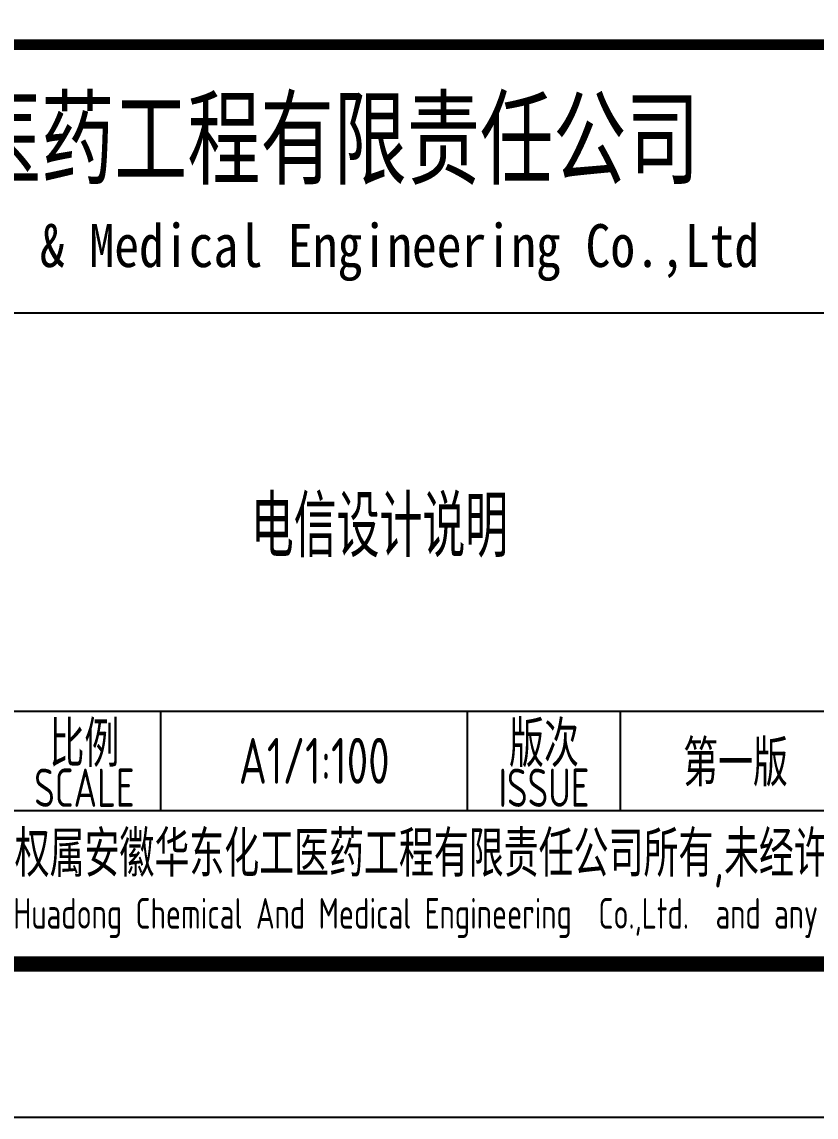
# Model space of a CAD drawing. Extents: x 4830845 to 5141198, y -443067 to -268177.
# Drawn here: x 5006711 to 5011894, y -349881 to -342733 of the extents above; entities that cross this region are included whole.
import ezdxf
from ezdxf.enums import TextEntityAlignment as Align

# ---------------------------------------------------------------- set-up
doc = ezdxf.new("R2010")
doc.units = 0
doc.header["$LTSCALE"] = 1000
doc.header["$MEASUREMENT"] = 0
doc.layers.get('0').update_dxf_attribs({"linetype": 'CONTINUOUS'})
doc.layers.add('DIM_SYMB', color=3, linetype='CONTINUOUS')
doc.layers.add('PUB_TITLE', color=4, linetype='CONTINUOUS')
doc.styles.add('AHD', font='sceie.shx', dxfattribs={"width": 0.7, "bigfont": 'sceic.shx'})
doc.styles.add('ECEC_TQ_S', font='')
doc.styles.add('TSSD_Rein', font='Tssdeng.shx', dxfattribs={"width": 0.7, "bigfont": 'hztxt.shx'})
doc.styles.get('ECEC_TQ_S').set_extended_font_data('SimSun')

msp = doc.modelspace()

# ---------------------------------------------------------------- linework, layer by layer
for p, q in [((5001118.3, -344630.5), (5019118.3, -344630.5)), ((5001118.3, -347230.5), (5019118.3, -347230.5)), ((5007618.3, -347880.5), (5007618.3, -347230.5)), ((5009618.3, -347880.5), (5009618.3, -347230.5)), ((5010618.3, -347880.5), (5010618.3, -347230.5)), ((5001118.3, -347880.5), (5019118.3, -347880.5)), ((5001118.3, -348880.5), (5019118.3, -348880.5)), ((5001118.3, -348880.5), (5019118.3, -348880.5)), ((5001118.3, -348880.5), (5019118.3, -348880.5))]:
    msp.add_line(p, q)
msp.add_lwpolyline([(5019118.3, -342880.5, 70, 70, 0), (5001118.3, -342880.5, 70, 70, 0), (5001118.3, -348880.5, 0, 0, 0)], format="xyseb")
at = {"layer": 'PUB_TITLE'}
msp.add_lwpolyline([(4960718.3, -349880.5), (5020118.3, -349880.5), (5020118.3, -307880.5), (4960718.3, -307880.5)], close=True, dxfattribs=at)
at = {"layer": 'PUB_TITLE', "const_width": 100}
msp.add_lwpolyline([(4963218.3, -348880.5), (5019118.3, -348880.5), (5019118.3, -308880.5), (4963218.3, -308880.5)], close=True, dxfattribs=at)

# ---------------------------------------------------------------- texts
for s, height, style, width, p in [('安徽华东化工医药工程有限责任公司', 500, 'ECEC_TQ_S', 0.7, (5007313.2, -343480.5)), ('安徽华东化工医药工程有限责任公司', 500, 'ECEC_TQ_S', 0.7, (5007313.2, -343480.5)), ('Anhui Huadong Chemical & Medical Engineering Co.,Ltd', 280, 'ECEC_TQ_S', 0.85, (5007313.2, -344230.5)), ('Anhui Huadong Chemical & Medical Engineering Co.,Ltd', 280, 'ECEC_TQ_S', 0.85, (5007313.2, -344230.5)), ('比例', 300, 'AHD', 0.8, (5007118.3, -347430.5)), ('比例', 300, 'AHD', 0.8, (5007118.3, -347430.5)), ('版次', 300, 'AHD', 0.8, (5010118.3, -347430.5)), ('版次', 300, 'AHD', 0.8, (5010118.3, -347430.5)), ('SCALE', 250, 'AHD', 0.8, (5007118.3, -347730.5)), ('SCALE', 250, 'AHD', 0.8, (5007118.3, -347730.5)), ('ISSUE', 250, 'AHD', 0.8, (5010118.3, -347730.5)), ('ISSUE', 250, 'AHD', 0.8, (5010118.3, -347730.5)), ('本文件专有权属安徽华东化工医药工程有限责任公司所有,未经许可不得复制或转让给第三方', 300, 'AHD', 0.8, (5010118.3, -348180.5)), ('本文件专有权属安徽华东化工医药工程有限责任公司所有,未经许可不得复制或转让给第三方', 300, 'AHD', 0.8, (5010118.3, -348180.5)), ('The proprietary right of this document belongs to Anhui Huadong Chemical And Medical Engineering  Co.,Ltd.  and any replication or transfer to the 3rd. side is forbidden without its permission. ', 200, 'AHD', 0.8, (5010118.3, -348580.5)), ('The proprietary right of this document belongs to Anhui Huadong Chemical And Medical Engineering  Co.,Ltd.  and any replication or transfer to the 3rd. side is forbidden without its permission. ', 200, 'AHD', 0.8, (5010118.3, -348580.5))]:
    msp.add_text(s, height=height, dxfattribs=dict(style=style, width=width)).set_placement(p, align=Align.MIDDLE)
at = {"style": 'AHD', "width": 0.8}
for tag, text, p in [('第一版', '0', (5011368.3, -347555.5)), ('A1/1:100', '1:100', (5008618.3, -347555.5))]:
    msp.add_attdef(tag, text=text, height=300, dxfattribs=at).set_placement(p, align=Align.MIDDLE)
at = {"layer": 'DIM_SYMB', "color": 7, "linetype": 'ByBlock', "style": 'TSSD_Rein', "width": 0.7}
msp.add_text('电信设计说明', height=400, dxfattribs=at).set_placement((5008204.5, -346225.7))

doc.saveas('drawing.dxf')
